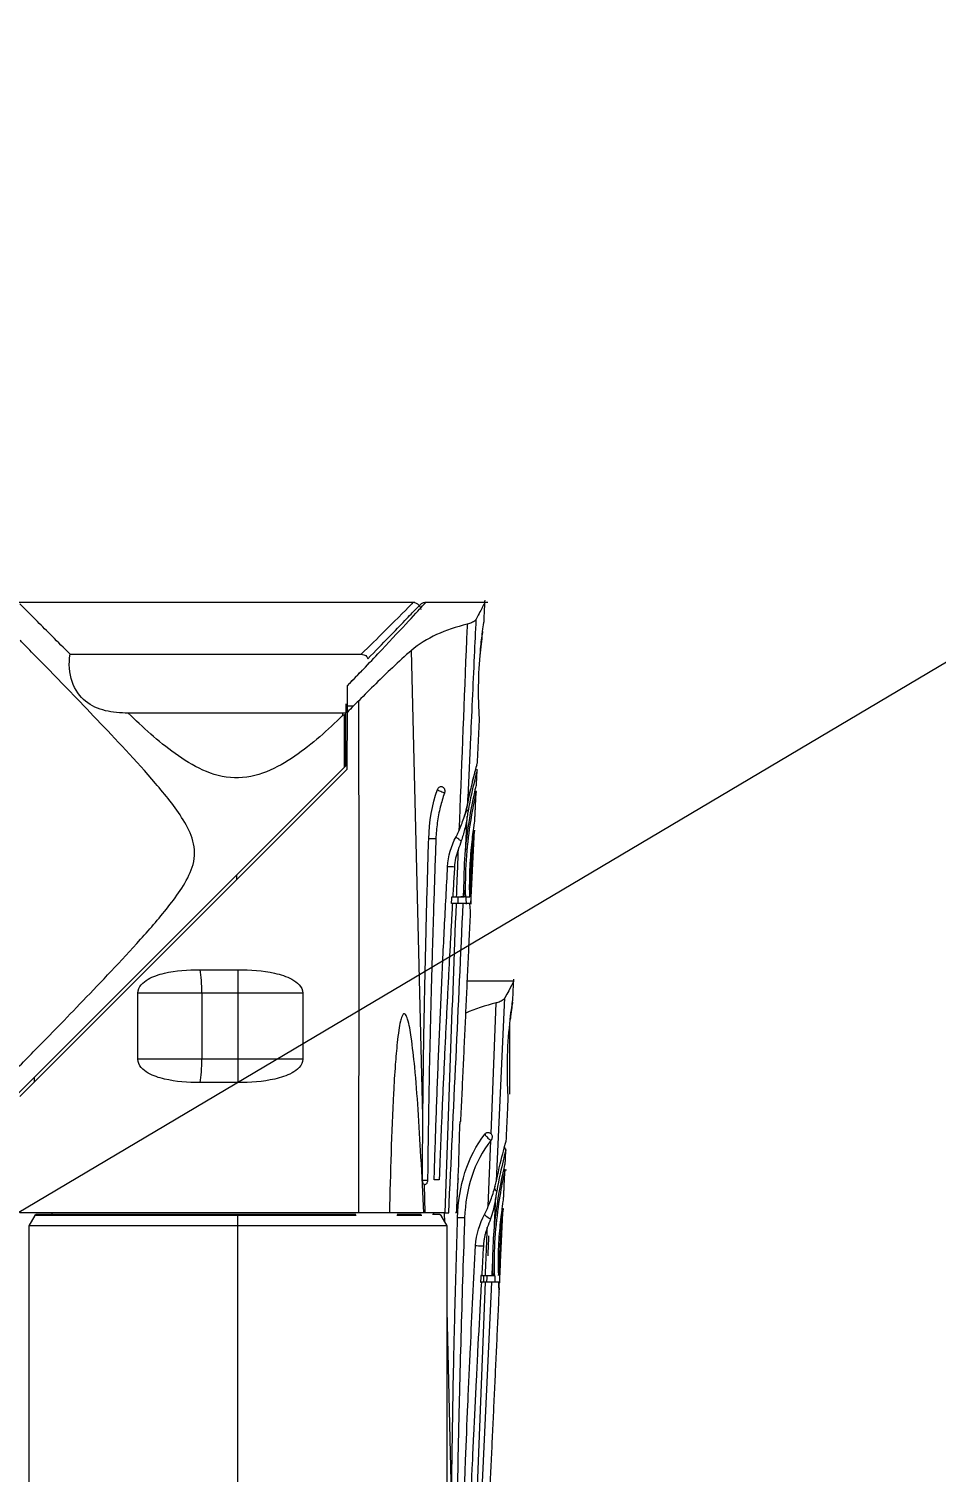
# Model space of a CAD drawing. Header units: millimetres. Extents: x 0 to 594, y 0 to 532.
# Drawn here: x 442.357 to 445.112, y 288.98 to 293.363 of the extents above; entities that cross this region are included whole.
import ezdxf

# ---------------------------------------------------------------- set-up
doc = ezdxf.new("R2010")
doc.units = ezdxf.units.MM
for name, color, linetype, true_color in [('13', 7, 'Continuous', 0xffffff), ('201', 7, 'Continuous', 0xffffff), ('3', 7, 'Continuous', 0xffffff)]:
    doc.layers.add(name, color=color, linetype=linetype, true_color=true_color)
doc.styles.add('iso-1', font='isocp.shx')
doc.dimstyles.get("Standard").update_dxf_attribs({"dimtxt": 0.18, "dimasz": 0.18, "dimexe": 0.18, "dimexo": 0.0625, "dimgap": 0.09, "dimtad": 0, "dimtih": 1, "dimtoh": 1, "dimdec": 4, "dimzin": 0, "dimdsep": 46, "dimtxsty": 'Standard', "dimcen": 0.09, "dimadec": 0, "dimazin": 0, "dimtfac": 1, "dimtdec": 4, "dimtofl": 0, "dimtmove": 0, "dimatfit": 3, "dimfxl": 1, "dimtolj": 1, "dimtzin": 0, "dimarcsym": 0})

# ---------------------------------------------------------------- blocks, each defined once
blk = doc.blocks.new('_U1')
at = {"layer": '201', "color": 250, "lineweight": 13}
blk.add_line((430.61169, 282.820884), (499.931008, 323.940688), dxfattribs=at)
at = {"layer": '201', "color": 250, "lineweight": 18}
blk.add_solid([(499.931008, 323.940688), (497.155868, 321.758737), (496.685695, 322.551343), (499.931008, 323.940688)], dxfattribs=at)
at = {"layer": '201', "color": 250, "linetype": 'Continuous', "lineweight": 18, "char_height": 3.5, "attachment_point": 7, "rotation": 30.676165, "line_spacing_factor": 0.963855, "style": 'iso-1'}
for s, insert in [('\\W0.5795;1612', (481.810819, 313.855865)), ('\\W0.6380;R', (478.626316, 311.966838))]:
    blk.add_mtext(s, dxfattribs=dict(at, insert=insert))
blk = doc.blocks.new('_U12')
at = {"layer": '201', "color": 250, "lineweight": 13}
blk.add_arc((430.61169, 282.820884), 24.022753, 0, 184.999943, dxfattribs=at)

msp = doc.modelspace()

# ---------------------------------------------------------------- linework, layer by layer
at = {"layer": '13', "color": 250, "linetype": 'Continuous', "lineweight": 18}
msp.add_circle((430.61169, 282.82088), 80.5978, dxfattribs=at)
at = {"layer": '3', "color": 250, "linetype": 'Continuous', "lineweight": 18}
for p, q in [((443.52886, 291.62091), (442.19069, 291.62091)), ((443.75022, 291.62091), (443.5618, 291.62091)), ((442.48189, 291.46393), (443.36558, 291.46393)), ((443.32419, 291.30633), (443.32446, 291.36849)), ((443.31944, 291.31305), (443.31944, 291.28588)), ((443.32411, 291.2884), (443.32419, 291.30633)), ((443.30944, 291.28543), (442.65889, 291.28543)), ((443.31944, 291.27744), (443.31944, 291.28588)), ((443.31944, 291.12498), (443.31944, 291.27744)), ((443.32336, 291.11475), (443.32411, 291.2884)), ((442.32569, 290.13123), (443.31436, 291.1199)), ((442.32936, 290.12075), (443.32336, 291.11475)), ((443.31436, 291.1199), (443.31944, 291.12498)), ((443.69934, 290.70491), (443.70981, 290.92991)), ((443.70976, 290.92981), (443.70881, 290.92239)), ((443.64306, 290.70741), (443.6404, 290.70741)), ((443.64128, 290.72741), (443.64414, 290.72741)), ((443.64414, 290.72741), (443.6547, 290.72741)), ((443.67676, 290.72741), (443.66829, 290.72741)), ((443.69642, 290.70741), (443.67579, 290.70741)), ((443.67676, 290.72741), (443.67861, 290.72741)), ((443.68248, 290.72741), (443.67861, 290.72741)), ((443.68248, 290.72741), (443.69579, 290.72741)), ((442.87681, 290.50615), (442.99186, 290.50615)), ((442.68791, 290.23473), (442.68791, 290.43473)), ((443.18896, 290.43473), (443.18896, 290.23473)), ((443.82811, 290.47091), (443.68842, 290.47091)), ((443.81669, 290.33696), (443.81669, 290.12791)), ((442.37322, 290.17876), (442.37322, 290.16601)), ((442.99186, 290.16332), (442.87681, 290.16332)), ((443.66865, 290.04491), (443.66714, 290.04491)), ((443.60285, 289.86755), (443.58772, 289.86798)), ((443.8073, 289.89741), (443.79874, 289.89741)), ((443.56071, 289.76741), (443.55857, 289.85348)), ((443.79676, 289.77981), (443.79589, 289.7725)), ((443.79846, 289.77991), (443.79678, 289.77991)), ((443.35877, 289.76741), (442.32936, 289.76741)), ((442.37503, 289.75991), (442.35686, 289.72844)), ((442.35686, 289.72844), (442.35686, 288.94741)), ((442.99186, 289.72844), (442.35686, 289.72844)), ((442.37936, 289.76241), (442.37503, 289.75991)), ((443.35002, 289.76241), (442.37936, 289.76241)), ((442.42686, 289.76741), (442.42686, 289.7624)), ((443.62686, 289.72844), (442.99186, 289.72844)), ((443.55586, 289.76741), (443.45172, 289.76741)), ((443.54778, 289.76241), (443.47579, 289.76241)), ((443.60436, 289.76241), (443.58249, 289.76241)), ((443.58686, 289.76241), (443.58686, 289.76741)), ((443.60869, 289.75991), (443.60436, 289.76241)), ((443.62686, 289.72844), (443.60869, 289.75991)), ((443.62686, 288.94741), (443.62686, 289.72844)), ((443.65578, 289.76741), (443.65215, 289.76741)), ((443.75621, 289.57741), (443.76367, 289.57741)), ((443.76367, 289.57741), (443.76454, 289.57741)), ((443.76454, 289.57741), (443.7703, 289.57741))]:
    msp.add_line(p, q, dxfattribs=at)
at = {"layer": '3', "color": 250, "linetype": 'Continuous', "lineweight": 13}
for p, q in [((443.55342, 290.06135), (443.51838, 291.47527)), ((443.34201, 291.30633), (443.32419, 291.30633)), ((443.30944, 291.28543), (443.30944, 291.27755)), ((443.31436, 291.27976), (443.31436, 291.1199)), ((442.98819, 290.77958), (442.98819, 290.79373)), ((442.99186, 290.50615), (442.99186, 290.43473)), ((442.88202, 290.43473), (442.68791, 290.43473)), ((442.88202, 290.43473), (442.88202, 290.23473)), ((442.99186, 290.43473), (442.88202, 290.43473)), ((442.99186, 290.43473), (442.99186, 290.23473)), ((443.18896, 290.43473), (442.99186, 290.43473)), ((443.76052, 290.00797), (443.77573, 290.4051)), ((443.777, 289.86537), (443.80271, 290.42067)), ((442.88202, 290.23473), (442.68791, 290.23473)), ((442.99186, 290.23473), (442.88202, 290.23473)), ((442.99186, 290.23473), (442.99186, 290.16332)), ((443.18896, 290.23473), (442.99186, 290.23473)), ((443.75208, 289.78767), (443.75973, 289.98737)), ((442.99186, 289.75991), (442.37503, 289.75991)), ((442.99186, 289.72844), (442.99186, 289.75991)), ((443.35112, 289.75991), (442.99186, 289.75991)), ((442.99186, 288.94741), (442.99186, 289.72844)), ((443.55069, 289.75991), (443.47444, 289.75991)), ((443.62022, 289.73991), (443.61954, 289.7674)), ((443.70762, 288.62702), (443.74326, 289.55741)), ((443.71966, 288.62694), (443.76274, 289.55741)), ((443.76972, 289.58052), (443.76546, 289.58052)), ((443.64081, 288.90895), (443.62685, 289.47218))]:
    msp.add_line(p, q, dxfattribs=at)
at = {"layer": '3', "color": 250, "linetype": 'Continuous', "lineweight": 18}
for centre, major_axis, ratio, start_param, end_param in [((443.06452, 290.99209), (0.7274, 0.75051), 0.020298, 1.1340091, 1.1585463), ((442.46514, 290.4347), (-0.12499, 2.97005), 0.402461, 4.5070506, 4.5568036)]:
    msp.add_ellipse(centre, major_axis=major_axis, ratio=ratio, start_param=start_param, end_param=end_param, dxfattribs=at)
at = {"layer": '3', "color": 250, "linetype": 'Continuous', "lineweight": 13}
for centre, start_param, end_param in [((442.86466, 290.43473), 1.5707963, 2.3661952), ((442.86466, 290.23473), 0.7753975, 1.5707963)]:
    msp.add_ellipse(centre, major_axis=(0, -0.1), ratio=0.173648, start_param=start_param, end_param=end_param, dxfattribs=at)
at = {"layer": '3', "color": 250, "linetype": 'Continuous', "lineweight": 18}
for points, knots in [([(442.4819, 291.46393), (442.44364, 291.50244), (442.41021, 291.53603), (442.35668, 291.5898), (442.33792, 291.60863), (442.32994, 291.61664)], [0, 0, 0, 0, 0.5, 0.5, 1, 1, 1, 1]), ([(443.32446, 291.36849), (443.36218, 291.40719), (443.43216, 291.48096), (443.51547, 291.57055), (443.55577, 291.61429), (443.56182, 291.62086), (443.56181, 291.62085)], [0, 0, 0, 0, 0.2855649, 0.5711298, 0.8566947, 1, 1, 1, 1]), ([(443.38625, 291.45043), (443.43246, 291.4974), (443.4711, 291.53751), (443.5128, 291.58081), (443.52363, 291.59208), (443.53857, 291.60764), (443.54249, 291.61173), (443.54251, 291.61174), (443.54251, 291.61174), (443.54251, 291.61174)], [0, 0, 0, 0, 0.4990841, 0.4990841, 0.7486262, 0.7486262, 0.9981683, 0.9981683, 1, 1, 1, 1]), ([(443.54787, 291.59993), (443.54733, 291.60293), (443.54541, 291.60839), (443.53973, 291.61536), (443.53194, 291.61984), (443.52624, 291.62085), (443.5232, 291.6209)], [0, 0, 0, 0, 0.2500695, 0.5000139, 0.7499493, 1, 1, 1, 1]), ([(443.56181, 291.62085), (443.56014, 291.62085), (443.55688, 291.62052), (443.55213, 291.61908), (443.54775, 291.61672), (443.54523, 291.61463), (443.54405, 291.61345)], [0, 0, 0, 0, 0.2499315, 0.4998421, 0.7498936, 1, 1, 1, 1]), ([(443.74178, 291.62091), (443.74178, 291.62091), (443.74178, 291.62091), (443.74178, 291.6209), (443.73942, 291.61654), (443.73047, 291.59968), (443.72391, 291.58726), (443.71549, 291.57088)], [0, 0, 0, 0, 0.0017314, 0.0017314, 0.5008657, 0.5008657, 1, 1, 1, 1]), ([(443.71549, 291.57088), (443.71468, 291.56932), (443.71344, 291.56774), (443.70921, 291.56382), (443.70559, 291.56149), (443.69734, 291.55774), (443.69282, 291.55618), (443.6879, 291.555)], [0, 0, 0, 0, 0.2543042, 0.2543042, 0.6549998, 0.6549998, 1, 1, 1, 1]), ([(443.73469, 291.53266), (443.73438, 291.53039), (443.73407, 291.52799), (443.73144, 291.50767), (443.72882, 291.48407), (443.72676, 291.45842)], [0, 0, 0, 0, 0.1233304, 0.1233304, 1, 1, 1, 1]), ([(443.72795, 291.47267), (443.72885, 291.48265), (443.72981, 291.49215), (443.73178, 291.5098), (443.73277, 291.51791), (443.7337, 291.52515)], [0, 0, 0, 0, 0.4998334, 0.4998334, 1, 1, 1, 1]), ([(443.7337, 291.52515), (443.73682, 291.5493), (443.73908, 291.56285), (443.73909, 291.56291), (443.73909, 291.56291), (443.73909, 291.56291)], [0, 0, 0, 0, 0.9964696, 0.9964696, 1, 1, 1, 1]), ([(442.32569, 290.21088), (442.3257, 290.21089), (442.33088, 290.21617), (442.35061, 290.2363), (442.36517, 290.25116), (442.40088, 290.2877), (442.42238, 290.30973), (442.46921, 290.35793), (442.49474, 290.38428), (442.57645, 290.46927), (442.63599, 290.5315), (442.72619, 290.63186), (442.75678, 290.66674), (442.79977, 290.7222), (442.8137, 290.74133), (442.83837, 290.78156), (442.8494, 290.80301), (442.86149, 290.84904), (442.8614, 290.87366), (442.84897, 290.91978), (442.83793, 290.94102), (442.80073, 291.00137), (442.77093, 291.03729), (442.682, 291.14131), (442.62037, 291.20614), (442.50776, 291.32427), (442.45491, 291.37864), (442.39227, 291.44289), (442.37386, 291.46172), (442.34552, 291.49067), (442.33534, 291.50105), (442.32995, 291.50654)], [0, 0, 0, 0, 0.0625, 0.0625, 0.125, 0.125, 0.1875, 0.1875, 0.25, 0.25, 0.375, 0.375, 0.4375, 0.4375, 0.46875, 0.46875, 0.5, 0.5, 0.53125, 0.53125, 0.5625, 0.5625, 0.625, 0.625, 0.75, 0.75, 0.875, 0.875, 0.9375, 0.9375, 1, 1, 1, 1]), ([(442.65889, 291.28543), (442.63433, 291.2854), (442.61107, 291.28728), (442.56729, 291.29784), (442.54644, 291.30676), (442.51127, 291.33552), (442.49689, 291.35571), (442.47976, 291.40622), (442.47734, 291.43605), (442.48189, 291.46391)], [0, 0, 0, 0, 0.25, 0.25, 0.5, 0.5, 0.75, 0.75, 1, 1, 1, 1]), ([(443.51838, 291.47527), (443.49943, 291.45884), (443.48021, 291.44129), (443.44427, 291.40731), (443.42757, 291.39113), (443.39349, 291.35777), (443.37606, 291.34056), (443.35843, 291.32296)], [0, 0, 0, 0, 0.3715662, 0.3715662, 0.6847598, 0.6847598, 1, 1, 1, 1]), ([(443.36558, 291.46391), (443.36845, 291.46391), (443.37136, 291.46352), (443.37617, 291.46199), (443.37819, 291.46103), (443.38173, 291.45845), (443.38328, 291.45678), (443.38524, 291.45352), (443.38587, 291.45199), (443.38626, 291.45043)], [0, 0, 0, 0, 0.3227482, 0.3227482, 0.5690615, 0.5690615, 0.818333, 0.818333, 1, 1, 1, 1]), ([(443.72537, 291.26795), (443.72535, 291.26798), (443.72494, 291.27428), (443.7234, 291.30412), (443.72229, 291.33333), (443.72299, 291.40133), (443.72494, 291.43934), (443.72795, 291.47267)], [0, 0, 0, 0, 0.257713, 0.257713, 0.6288565, 0.6288565, 1, 1, 1, 1]), ([(443.30944, 291.27755), (443.26501, 291.23427), (443.21785, 291.19147), (443.13743, 291.1361), (443.10922, 291.11937), (443.04752, 291.09463), (443.01422, 291.08743), (442.94798, 291.08964), (442.91522, 291.09894), (442.85542, 291.12587), (442.82741, 291.14345), (442.74896, 291.19972), (442.70271, 291.24226), (442.65889, 291.28543)], [0, 0, 0, 0, 0.25, 0.25, 0.375, 0.375, 0.5, 0.5, 0.625, 0.625, 0.75, 0.75, 1, 1, 1, 1]), ([(443.31944, 291.28588), (443.31944, 291.28575), (443.31914, 291.28564), (443.31807, 291.28552), (443.31741, 291.28549), (443.31574, 291.28545), (443.3147, 291.28544), (443.31254, 291.28543), (443.31142, 291.28543), (443.31002, 291.28543), (443.30973, 291.28543), (443.30944, 291.28543)], [0, 0, 0, 0, 0.2973518, 0.2973518, 0.5243689, 0.5243689, 0.7535377, 0.7535377, 0.9504882, 0.9504882, 1, 1, 1, 1]), ([(443.30944, 291.27755), (443.31007, 291.27816), (443.31075, 291.27871), (443.31203, 291.27942), (443.31261, 291.27965), (443.31359, 291.27981), (443.31398, 291.27982), (443.31436, 291.27976)], [0, 0, 0, 0, 0.4554497, 0.4554497, 0.7872526, 0.7872526, 1, 1, 1, 1]), ([(443.31944, 291.27744), (443.31944, 291.27746), (443.31944, 291.27747), (443.31941, 291.27781), (443.31917, 291.27814), (443.3183, 291.27871), (443.31771, 291.27897), (443.31624, 291.27942), (443.31535, 291.27962), (443.31436, 291.27976)], [0, 0, 0, 0, 0.0185726, 0.0185726, 0.3669467, 0.3669467, 0.68321, 0.68321, 1, 1, 1, 1]), ([(443.35877, 289.76741), (443.35925, 290.05447), (443.36002, 290.51555), (443.35947, 290.97664), (443.35927, 291.15066)], [0, 0, 0, 0, 0.6225713, 1, 1, 1, 1]), ([(443.71649, 291.12744), (443.71701, 291.12924), (443.71641, 291.12651), (443.69927, 291.06709), (443.68649, 290.99831)], [0, 0, 0, 0, 0.208968, 1, 1, 1, 1]), ([(443.68988, 291.012), (443.6906, 291.01564), (443.69132, 291.01923), (443.69348, 291.02979), (443.69493, 291.03658), (443.69778, 291.04958), (443.69919, 291.05579), (443.70194, 291.0676), (443.70328, 291.0732), (443.70586, 291.08372), (443.70709, 291.08866), (443.70943, 291.09781), (443.71052, 291.10204), (443.71337, 291.11283), (443.71493, 291.11858), (443.71675, 291.12519), (443.71727, 291.12707), (443.71855, 291.13166), (443.71904, 291.13342), (443.71918, 291.13391), (443.71919, 291.13395), (443.71919, 291.13394)], [0, 0, 0, 0, 0.0485563, 0.0485563, 0.1458082, 0.1458082, 0.2430612, 0.2430612, 0.3403163, 0.3403163, 0.4375746, 0.4375746, 0.5348369, 0.5348369, 0.7106196, 0.7106196, 0.7980591, 0.7980591, 0.9709879, 0.9709879, 1, 1, 1, 1]), ([(443.71819, 291.11242), (443.71819, 291.11243), (443.71819, 291.11244), (443.71821, 291.11267), (443.71502, 291.10047), (443.70444, 291.05659), (443.69726, 291.02595), (443.69046, 290.98779)], [0, 0, 0, 0, 0.0089262, 0.0089262, 0.5044631, 0.5044631, 1, 1, 1, 1]), ([(443.61899, 291.04215), (443.61397, 291.02844), (443.6097, 291.01433), (443.60232, 290.98441), (443.59932, 290.9685), (443.59491, 290.93615), (443.59352, 290.91963), (443.59293, 290.90312)], [0, 0, 0, 0, 0.3133323, 0.3133323, 0.6537658, 0.6537658, 1, 1, 1, 1]), ([(443.59776, 291.05357), (443.5983, 291.05508), (443.59904, 291.05649), (443.60083, 291.05889), (443.6019, 291.05991), (443.60421, 291.06144), (443.60549, 291.06197), (443.60808, 291.06246), (443.60944, 291.06243), (443.61204, 291.0618), (443.61331, 291.0612), (443.61559, 291.05952), (443.61662, 291.05842), (443.61829, 291.05589), (443.61895, 291.05444), (443.61982, 291.05138), (443.62004, 291.04975), (443.62004, 291.04653), (443.61981, 291.0449), (443.61926, 291.04296), (443.61913, 291.04255), (443.61898, 291.04215)], [0, 0, 0, 0, 0.1079515, 0.1079515, 0.2158236, 0.2158236, 0.3241636, 0.3241636, 0.4337026, 0.4337026, 0.5435548, 0.5435548, 0.6526789, 0.6526789, 0.7603323, 0.7603323, 0.8664294, 0.8664294, 0.9715898, 0.9715898, 1, 1, 1, 1]), ([(443.71519, 291.04741), (443.71519, 291.04741), (443.71519, 291.04741), (443.71519, 291.04744), (443.71295, 291.03777), (443.70566, 291.00211), (443.70067, 290.97605), (443.69137, 290.91314), (443.68717, 290.87639), (443.68229, 290.80123), (443.6816, 290.76265), (443.68248, 290.72741)], [0, 0, 0, 0, 0.0001066, 0.0001066, 0.2500799, 0.2500799, 0.5000533, 0.5000533, 0.7500266, 0.7500266, 1, 1, 1, 1]), ([(443.68326, 290.86946), (443.68829, 290.92557), (443.6967, 290.97556), (443.71098, 291.04739), (443.71607, 291.06729), (443.7161, 291.06741)], [0, 0, 0, 0, 0.5007895, 0.5007895, 1, 1, 1, 1]), ([(443.66282, 290.92724), (443.66827, 290.94009), (443.67325, 290.953), (443.67927, 290.97097), (443.68089, 290.97611), (443.68238, 290.98122)], [0, 0, 0, 0, 0.7140609, 0.7140609, 1, 1, 1, 1]), ([(443.68794, 290.97137), (443.68616, 290.95846), (443.68345, 290.94531), (443.67728, 290.92053), (443.67392, 290.90885), (443.67009, 290.89724)], [0, 0, 0, 0, 0.5310595, 0.5310595, 1, 1, 1, 1]), ([(443.69046, 290.9878), (443.69002, 290.98533), (443.6896, 290.98279), (443.68876, 290.97729), (443.68834, 290.97435), (443.68794, 290.97137)], [0, 0, 0, 0, 0.4799576, 0.4799576, 1, 1, 1, 1]), ([(443.69579, 290.72741), (443.69528, 290.7479), (443.69522, 290.77299), (443.69692, 290.8254), (443.69873, 290.85281), (443.70318, 290.9005), (443.7058, 290.92112), (443.70975, 290.94964), (443.71099, 290.95727), (443.71101, 290.95741)], [0, 0, 0, 0, 0.2504409, 0.2504409, 0.5008818, 0.5008818, 0.7513228, 0.7513228, 1, 1, 1, 1]), ([(443.65417, 290.90925), (443.65577, 290.91215), (443.65727, 290.91507), (443.66016, 290.9211), (443.66151, 290.92415), (443.66282, 290.92724)], [0, 0, 0, 0, 0.5002247, 0.5002247, 1, 1, 1, 1]), ([(443.70881, 290.9224), (443.70743, 290.91171), (443.70474, 290.88995), (443.70031, 290.83641), (443.69874, 290.80463), (443.69794, 290.74977), (443.69854, 290.72674), (443.69919, 290.7082), (443.6993, 290.70499), (443.69931, 290.705)], [0, 0, 0, 0, 0.2830675, 0.2830675, 0.566135, 0.566135, 0.8492026, 0.8492026, 1, 1, 1, 1]), ([(443.55343, 290.06135), (443.55356, 290.07552), (443.55369, 290.08969), (443.55414, 290.1322), (443.55448, 290.16054), (443.55559, 290.24556), (443.55648, 290.30224), (443.55802, 290.38726), (443.55857, 290.41559), (443.5603, 290.5006), (443.56158, 290.55728), (443.56368, 290.64228), (443.56441, 290.67061), (443.56699, 290.76723), (443.56898, 290.83552), (443.57111, 290.90379)], [0, 0, 0, 0, 0.050453, 0.050453, 0.1513592, 0.1513592, 0.3531725, 0.3531725, 0.4540786, 0.4540786, 0.6558916, 0.6558916, 0.7567977, 0.7567977, 1, 1, 1, 1]), ([(443.59294, 290.90312), (443.5924, 290.8882), (443.59187, 290.87328), (443.58927, 290.79867), (443.58728, 290.73897), (443.58473, 290.65782), (443.58407, 290.63637), (443.5828, 290.5943), (443.58219, 290.57368), (443.58104, 290.53358), (443.58049, 290.5141), (443.57945, 290.4765), (443.57897, 290.45838), (443.57805, 290.42366), (443.57762, 290.40706), (443.57683, 290.37545), (443.57646, 290.36045), (443.57578, 290.33205), (443.57546, 290.31864), (443.57392, 290.25163), (443.57279, 290.19802), (443.57128, 290.1176), (443.57081, 290.09079), (443.56928, 289.99846), (443.56839, 289.93293), (443.56771, 289.86741)], [0, 0, 0, 0, 0.0432353, 0.0432353, 0.216177, 0.216177, 0.2783353, 0.2783353, 0.338052, 0.338052, 0.3944901, 0.3944901, 0.4469781, 0.4469781, 0.4950606, 0.4950606, 0.5385151, 0.5385151, 0.5773343, 0.5773343, 0.7326117, 0.7326117, 0.8102502, 0.8102502, 1, 1, 1, 1]), ([(443.66027, 290.86991), (443.65989, 290.86021), (443.65951, 290.85052), (443.65839, 290.82192), (443.65765, 290.80302), (443.65659, 290.77607), (443.65628, 290.76803), (443.65554, 290.74913), (443.65512, 290.73827), (443.6547, 290.72741)], [0, 0, 0, 0, 0.2041081, 0.2041081, 0.6020541, 0.6020541, 0.7713503, 0.7713503, 1, 1, 1, 1]), ([(443.58771, 289.86798), (443.58815, 289.8829), (443.5886, 289.89782), (443.59091, 289.97242), (443.59294, 290.0321), (443.5973, 290.15145), (443.59964, 290.21111), (443.6046, 290.33043), (443.60722, 290.39009), (443.61281, 290.51128), (443.61578, 290.57281), (443.622, 290.69587), (443.62523, 290.75739), (443.62859, 290.81891)], [0, 0, 0, 0, 0.0470501, 0.0470501, 0.2352518, 0.2352518, 0.4234533, 0.4234533, 0.6116546, 0.6116546, 0.8058255, 0.8058255, 1, 1, 1, 1]), ([(443.64935, 290.8178), (443.6488, 290.8083), (443.64824, 290.79881), (443.64656, 290.76972), (443.64543, 290.75013), (443.64425, 290.7295), (443.6442, 290.72845), (443.64414, 290.72741)], [0, 0, 0, 0, 0.3151816, 0.3151816, 0.965343, 0.965343, 1, 1, 1, 1]), ([(443.67861, 290.72741), (443.67859, 290.72799), (443.67858, 290.72858), (443.67833, 290.73899), (443.67822, 290.74903), (443.67823, 290.75922)], [0, 0, 0, 0, 0.0565292, 0.0565292, 1, 1, 1, 1]), ([(443.64306, 290.70741), (443.64225, 290.69304), (443.64145, 290.67868), (443.63956, 290.64477), (443.63848, 290.62522), (443.6363, 290.58517), (443.6352, 290.56467), (443.63296, 290.52274), (443.63183, 290.50131), (443.62955, 290.45757), (443.6284, 290.43526), (443.6261, 290.38986), (443.62494, 290.36677), (443.62264, 290.31999), (443.62148, 290.2963), (443.6192, 290.24853), (443.61806, 290.22446), (443.61583, 290.17626), (443.61473, 290.15213), (443.61259, 290.10419), (443.61155, 290.08037), (443.60953, 290.03347), (443.60856, 290.01039), (443.6067, 289.96537), (443.60581, 289.94343), (443.60423, 289.90351), (443.60354, 289.88553), (443.60285, 289.86755)], [0, 0, 0, 0, 0.0513266, 0.0513266, 0.1211815, 0.1211815, 0.1944227, 0.1944227, 0.2709944, 0.2709944, 0.3507033, 0.3507033, 0.4331767, 0.4331767, 0.5178211, 0.5178211, 0.6037893, 0.6037893, 0.689971, 0.689971, 0.7750239, 0.7750239, 0.85746, 0.85746, 0.9357903, 0.9357903, 1, 1, 1, 1]), ([(443.6404, 290.70741), (443.64055, 290.71074), (443.64069, 290.71407), (443.64099, 290.72074), (443.64113, 290.72407), (443.64128, 290.72741)], [0, 0, 0, 0, 0.4999998, 0.4999998, 1, 1, 1, 1]), ([(443.65411, 290.70741), (443.65225, 290.70741), (443.65039, 290.70741), (443.64671, 290.70741), (443.64488, 290.70741), (443.64306, 290.70741)], [0, 0, 0, 0, 0.5017792, 0.5017792, 1, 1, 1, 1]), ([(443.67579, 290.70741), (443.6745, 290.70741), (443.67186, 290.70741), (443.66443, 290.70741), (443.65966, 290.70741), (443.65411, 290.70741)], [0, 0, 0, 0, 0.5005574, 0.5005574, 1, 1, 1, 1]), ([(443.6547, 290.72741), (443.65787, 290.72741), (443.66083, 290.72741), (443.6674, 290.72741), (443.67069, 290.72741), (443.67474, 290.72741), (443.67599, 290.72741), (443.67676, 290.72741)], [0, 0, 0, 0, 0.280489, 0.280489, 0.703308, 0.703308, 1, 1, 1, 1]), ([(442.68791, 290.43473), (442.68791, 290.44438), (442.69229, 290.45331), (442.70393, 290.46715), (442.71119, 290.47253), (442.73398, 290.48582), (442.75102, 290.49131), (442.80282, 290.5035), (442.83955, 290.50615), (442.87681, 290.50615)], [0, 0, 0, 0, 0.125, 0.125, 0.25, 0.25, 0.5, 0.5, 1, 1, 1, 1]), ([(442.99186, 290.50615), (443.02974, 290.50615), (443.06693, 290.50356), (443.12115, 290.4915), (443.13928, 290.48606), (443.16389, 290.47264), (443.1715, 290.46741), (443.18418, 290.45346), (443.18896, 290.44445), (443.18896, 290.43473)], [0, 0, 0, 0, 0.5, 0.5, 0.75, 0.75, 0.875, 0.875, 1, 1, 1, 1]), ([(443.8291, 290.47091), (443.8291, 290.47091), (443.8291, 290.47091), (443.82879, 290.4709), (443.81962, 290.45357), (443.80271, 290.42067)], [0, 0, 0, 0, 0.0002628, 0.0002628, 1, 1, 1, 1]), ([(443.80271, 290.42067), (443.80127, 290.41787), (443.79828, 290.41501), (443.7906, 290.41025), (443.78609, 290.40818), (443.77925, 290.40602), (443.77752, 290.40553), (443.77573, 290.4051)], [0, 0, 0, 0, 0.4699312, 0.4699312, 0.8733513, 0.8733513, 1, 1, 1, 1]), ([(443.82562, 290.40722), (443.82448, 290.39957), (443.82221, 290.38453), (443.81931, 290.36115), (443.81895, 290.35811), (443.81858, 290.35497)], [0, 0, 0, 0, 0.8745908, 0.8745908, 1, 1, 1, 1]), ([(443.55586, 289.76741), (443.55327, 289.82428), (443.54848, 289.92929), (443.53959, 290.07684), (443.53039, 290.19837), (443.52003, 290.28989), (443.51175, 290.3421), (443.50413, 290.36398), (443.50103, 290.3695), (443.49789, 290.37273), (443.49335, 290.37224), (443.48885, 290.363), (443.48426, 290.34636), (443.47954, 290.31918), (443.4742, 290.2753), (443.46881, 290.21156), (443.45843, 290.03929), (443.45472, 289.88893), (443.45172, 289.76741)], [0, 0, 0, 0, 0.1386839, 0.256022, 0.3607006, 0.4361511, 0.4828855, 0.4904727, 0.4964929, 0.500736, 0.5041155, 0.5124286, 0.5260706, 0.5489165, 0.5798414, 0.6346388, 0.7047, 1, 1, 1, 1]), ([(443.81272, 290.11804), (443.81273, 290.11786), (443.81271, 290.11788), (443.81242, 290.12013), (443.81113, 290.13782), (443.80967, 290.19585), (443.8098, 290.23499), (443.81387, 290.31184), (443.8177, 290.34917), (443.82097, 290.37515)], [0, 0, 0, 0, 0.0367853, 0.0367853, 0.3578568, 0.3578568, 0.6789284, 0.6789284, 1, 1, 1, 1]), ([(442.87681, 290.16332), (442.8395, 290.16332), (442.80344, 290.1659), (442.75165, 290.17796), (442.73447, 290.18341), (442.71133, 290.19683), (442.70421, 290.20206), (442.69236, 290.216), (442.68791, 290.22501), (442.68791, 290.23473)], [0, 0, 0, 0, 0.5, 0.5, 0.75, 0.75, 0.875, 0.875, 1, 1, 1, 1]), ([(443.18896, 290.23473), (443.18896, 290.22509), (443.18425, 290.21615), (443.17179, 290.20232), (443.16403, 290.19693), (443.13981, 290.18364), (443.12181, 290.17815), (443.06758, 290.16597), (443.02969, 290.16332), (442.99186, 290.16332)], [0, 0, 0, 0, 0.125, 0.125, 0.25, 0.25, 0.5, 0.5, 1, 1, 1, 1]), ([(443.55226, 289.86741), (443.5523, 289.88234), (443.55236, 289.89727), (443.55264, 289.96192), (443.55297, 290.01163), (443.55343, 290.06135)], [0, 0, 0, 0, 0.2309587, 0.2309587, 1, 1, 1, 1]), ([(443.6654, 290.02417), (443.66543, 290.02572), (443.66548, 290.0274), (443.66563, 290.03074), (443.66572, 290.03246), (443.66593, 290.03568), (443.66605, 290.03723), (443.66629, 290.03997), (443.66642, 290.04119), (443.66667, 290.04313), (443.66679, 290.04388), (443.66699, 290.04471), (443.66707, 290.04491), (443.66714, 290.04491)], [0, 0, 0, 0, 0.1714517, 0.1714517, 0.3428814, 0.3428814, 0.5146474, 0.5146474, 0.6869212, 0.6869212, 0.8594494, 0.8594494, 1, 1, 1, 1]), ([(443.65885, 289.75379), (443.66032, 289.80049), (443.66748, 289.84716), (443.69486, 289.93317), (443.7151, 289.97295), (443.74265, 290.0074)], [0, 0, 0, 0, 0.5, 0.5, 1, 1, 1, 1]), ([(443.74218, 290.00691), (443.74229, 290.00619), (443.74251, 290.00546), (443.74345, 290.00342), (443.74446, 290.00212), (443.74667, 289.99993), (443.7477, 289.99887), (443.75001, 289.99585), (443.75162, 289.99407), (443.75538, 289.99106), (443.75756, 289.98978), (443.76007, 289.98872), (443.76034, 289.98862), (443.76061, 289.98851)], [0, 0, 0, 0, 0.1180968, 0.1180968, 0.3382844, 0.3382844, 0.5005305, 0.5005305, 0.7331845, 0.7331845, 0.9709953, 0.9709953, 1, 1, 1, 1]), ([(443.74263, 290.00741), (443.74359, 290.0086), (443.74473, 290.00962), (443.7472, 290.01114), (443.74856, 290.01166), (443.75133, 290.01215), (443.75277, 290.01212), (443.75553, 290.01153), (443.75688, 290.01095), (443.75898, 290.00954), (443.7598, 290.00881), (443.76052, 290.00797)], [0, 0, 0, 0, 0.2109754, 0.2109754, 0.4218191, 0.4218191, 0.6335878, 0.6335878, 0.8460924, 0.8460924, 1, 1, 1, 1]), ([(443.76052, 290.00797), (443.76147, 290.00686), (443.7622, 290.00551), (443.76322, 290.00264), (443.76351, 290.00109), (443.76371, 289.9979), (443.7636, 289.99621), (443.76292, 289.99293), (443.76233, 289.99128), (443.76123, 289.98938), (443.76094, 289.98893), (443.76061, 289.98851)], [0, 0, 0, 0, 0.2230664, 0.2230664, 0.4442889, 0.4442889, 0.6772449, 0.6772449, 0.9216663, 0.9216663, 1, 1, 1, 1]), ([(443.75973, 289.98738), (443.73435, 289.95539), (443.71454, 289.91851), (443.68859, 289.83854), (443.68172, 289.7961), (443.68021, 289.75313)], [0, 0, 0, 0, 0.5, 0.5, 1, 1, 1, 1]), ([(443.777, 289.86537), (443.78452, 289.90308), (443.79241, 289.93404), (443.80335, 289.97607), (443.80648, 289.98702), (443.80666, 289.98721), (443.80666, 289.98721), (443.80666, 289.98721)], [0, 0, 0, 0, 0.4974846, 0.4974846, 0.9949692, 0.9949692, 1, 1, 1, 1]), ([(443.80536, 289.95919), (443.80515, 289.95921), (443.80209, 289.94746), (443.79178, 289.90341), (443.78434, 289.87227), (443.77767, 289.83387)], [0, 0, 0, 0, 0.4979931, 0.4979931, 1, 1, 1, 1]), ([(443.77002, 289.71312), (443.77488, 289.77062), (443.7835, 289.82238), (443.79823, 289.89658), (443.80319, 289.91736), (443.80342, 289.91741)], [0, 0, 0, 0, 0.5005464, 0.5005464, 1, 1, 1, 1]), ([(443.55857, 289.85348), (443.55776, 289.85372), (443.55695, 289.85423), (443.55549, 289.8557), (443.55481, 289.85669), (443.55368, 289.85899), (443.55321, 289.86034), (443.55255, 289.86322), (443.55234, 289.8648), (443.55226, 289.86671), (443.55226, 289.86706), (443.55226, 289.86741)], [0, 0, 0, 0, 0.2368311, 0.2368311, 0.4736891, 0.4736891, 0.7099421, 0.7099421, 0.9483064, 0.9483064, 1, 1, 1, 1]), ([(443.56773, 289.86741), (443.56771, 289.86583), (443.56753, 289.86422), (443.56691, 289.86125), (443.56645, 289.85984), (443.56533, 289.8574), (443.56464, 289.85633), (443.56315, 289.85465), (443.56231, 289.85402), (443.56051, 289.85327), (443.55952, 289.85321), (443.55857, 289.85348)], [0, 0, 0, 0, 0.1934129, 0.1934129, 0.3866747, 0.3866747, 0.5804182, 0.5804182, 0.7778856, 0.7778856, 1, 1, 1, 1]), ([(443.66058, 289.87162), (443.66055, 289.87084), (443.66053, 289.87023), (443.6605, 289.86921), (443.66049, 289.86899), (443.6605, 289.86932), (443.66052, 289.86983), (443.66057, 289.87144), (443.66061, 289.87251), (443.66071, 289.87514), (443.66077, 289.87668), (443.66084, 289.87836)], [0, 0, 0, 0, 0.159601, 0.159601, 0.3817727, 0.3817727, 0.59257, 0.59257, 0.7941074, 0.7941074, 1, 1, 1, 1]), ([(443.80253, 289.89741), (443.80262, 289.89742), (443.80029, 289.88792), (443.79288, 289.85276), (443.78796, 289.82702), (443.77887, 289.76503), (443.77471, 289.72868), (443.76971, 289.65401), (443.76895, 289.61571), (443.76968, 289.58052)], [0, 0, 0, 0, 0.2497805, 0.2497805, 0.4998537, 0.4998537, 0.7499268, 0.7499268, 1, 1, 1, 1]), ([(443.75209, 289.78767), (443.75731, 289.80065), (443.76218, 289.81362), (443.76892, 289.83414), (443.77123, 289.84182), (443.77317, 289.8494)], [0, 0, 0, 0, 0.6243933, 0.6243933, 1, 1, 1, 1]), ([(443.77467, 289.81414), (443.77291, 289.80124), (443.77013, 289.78814), (443.76441, 289.7665), (443.76184, 289.75792), (443.75895, 289.7494)], [0, 0, 0, 0, 0.604928, 0.604928, 1, 1, 1, 1]), ([(443.77002, 289.71312), (443.77057, 289.72508), (443.77112, 289.73703), (443.77228, 289.76226), (443.77289, 289.77552), (443.77389, 289.79724), (443.77428, 289.80569), (443.77467, 289.81414)], [0, 0, 0, 0, 0.3550953, 0.3550953, 0.7490155, 0.7490155, 1, 1, 1, 1]), ([(443.7828, 289.58534), (443.78236, 289.60634), (443.78248, 289.63123), (443.78444, 289.68223), (443.78631, 289.70849), (443.79077, 289.75395), (443.79334, 289.77333), (443.79725, 289.80021), (443.79841, 289.80741), (443.79836, 289.80741), (443.79836, 289.80741), (443.79836, 289.80741)], [0, 0, 0, 0, 0.249844, 0.249844, 0.499688, 0.499688, 0.749532, 0.749532, 0.999376, 0.999376, 1, 1, 1, 1]), ([(443.79589, 289.7725), (443.79462, 289.76189), (443.79207, 289.74017), (443.78768, 289.6867), (443.78609, 289.65492), (443.78523, 289.60001), (443.78574, 289.57693), (443.78623, 289.5582), (443.78632, 289.55496), (443.78632, 289.555)], [0, 0, 0, 0, 0.2825659, 0.2825659, 0.5651319, 0.5651319, 0.8476978, 0.8476978, 1, 1, 1, 1]), ([(443.4517, 289.76741), (443.44435, 289.76741), (443.41454, 289.76741), (443.38202, 289.76741), (443.35876, 289.76741)], [0, 0, 0, 0, 0.2543838, 1, 1, 1, 1]), ([(443.56071, 289.76741), (443.55989, 289.76741), (443.55911, 289.76741), (443.55749, 289.76741), (443.55668, 289.76741), (443.55586, 289.76741)], [0, 0, 0, 0, 0.5008729, 0.5008729, 1, 1, 1, 1]), ([(443.61992, 289.76741), (443.60876, 289.76741), (443.59821, 289.76741), (443.57844, 289.76741), (443.56922, 289.76741), (443.56071, 289.76741)], [0, 0, 0, 0, 0.5000023, 0.5000023, 1, 1, 1, 1]), ([(443.61992, 289.76741), (443.62292, 289.76741), (443.62546, 289.76741), (443.6295, 289.76741), (443.63099, 289.76741), (443.63189, 289.76741)], [0, 0, 0, 0, 0.5000502, 0.5000502, 1, 1, 1, 1]), ([(443.64081, 288.90895), (443.64095, 288.92312), (443.64109, 288.93729), (443.64187, 289.00814), (443.64265, 289.06481), (443.64449, 289.17816), (443.64554, 289.23483), (443.64731, 289.31984), (443.64793, 289.34817), (443.65003, 289.43939), (443.65161, 289.50227), (443.65506, 289.62804), (443.65691, 289.69091), (443.65888, 289.75379)], [0, 0, 0, 0, 0.050306, 0.050306, 0.2515311, 0.2515311, 0.452756, 0.452756, 0.553368, 0.553368, 0.776682, 0.776682, 1, 1, 1, 1]), ([(443.68023, 289.75313), (443.67973, 289.73897), (443.67924, 289.72481), (443.67681, 289.654), (443.67495, 289.59735), (443.67142, 289.48404), (443.66975, 289.42738), (443.66659, 289.31406), (443.66512, 289.2574), (443.66307, 289.1724), (443.66242, 289.14406), (443.66055, 289.05906), (443.65942, 289.00239), (443.65792, 288.91738), (443.65745, 288.88904), (443.65628, 288.81294), (443.65564, 288.76517), (443.65511, 288.71741)], [0, 0, 0, 0, 0.0410321, 0.0410321, 0.205161, 0.205161, 0.36929, 0.36929, 0.533419, 0.533419, 0.6154833, 0.6154833, 0.7796125, 0.7796125, 0.8616769, 0.8616769, 1, 1, 1, 1]), ([(443.74911, 289.72284), (443.74879, 289.72201), (443.74848, 289.72119), (443.74757, 289.7187), (443.74698, 289.71704), (443.74586, 289.71368), (443.74531, 289.71199), (443.74454, 289.70945), (443.74429, 289.7086), (443.74355, 289.70604), (443.74308, 289.70432), (443.7422, 289.70087), (443.74178, 289.69914), (443.74099, 289.69566), (443.74062, 289.69391), (443.73994, 289.69041), (443.73962, 289.68865), (443.73904, 289.68512), (443.73877, 289.68335), (443.73829, 289.6798), (443.73807, 289.67802), (443.73757, 289.67327), (443.73733, 289.67029), (443.73715, 289.66731)], [0, 0, 0, 0, 0.0468672, 0.0468672, 0.1406194, 0.1406194, 0.2343734, 0.2343734, 0.2812411, 0.2812411, 0.3749962, 0.3749962, 0.4687517, 0.4687517, 0.5625073, 0.5625073, 0.6562635, 0.6562635, 0.7500199, 0.7500199, 0.8437763, 0.8437763, 1, 1, 1, 1]), ([(443.74338, 289.57741), (443.74398, 289.59267), (443.74457, 289.60793), (443.74583, 289.6398), (443.74648, 289.6564), (443.74762, 289.68529), (443.74811, 289.69757), (443.74876, 289.71418), (443.74893, 289.71851), (443.74911, 289.72284)], [0, 0, 0, 0, 0.3148009, 0.3148009, 0.6574004, 0.6574004, 0.9107041, 0.9107041, 1, 1, 1, 1]), ([(443.67275, 288.71874), (443.67317, 288.73288), (443.6736, 288.74702), (443.6758, 288.8177), (443.67772, 288.87425), (443.68082, 288.95905), (443.68189, 288.98732), (443.68519, 289.07212), (443.68752, 289.12865), (443.6912, 289.21343), (443.69246, 289.24169), (443.69503, 289.29821), (443.69634, 289.32647), (443.70017, 289.40704), (443.70274, 289.45935), (443.70807, 289.56395), (443.71082, 289.61625), (443.71366, 289.66855)], [0, 0, 0, 0, 0.0446319, 0.0446319, 0.223161, 0.223161, 0.312425, 0.312425, 0.4909536, 0.4909536, 0.5802176, 0.5802176, 0.6694816, 0.6694816, 0.8347398, 0.8347398, 1, 1, 1, 1]), ([(443.73715, 289.66731), (443.73634, 289.65319), (443.73554, 289.63906), (443.73383, 289.6091), (443.73294, 289.59325), (443.73205, 289.57741)], [0, 0, 0, 0, 0.471244, 0.471244, 1, 1, 1, 1]), ([(443.73092, 289.55741), (443.73013, 289.54329), (443.72935, 289.52916), (443.72548, 289.45855), (443.72247, 289.40205), (443.71809, 289.3173), (443.71665, 289.28904), (443.7124, 289.20429), (443.70966, 289.14777), (443.70569, 289.063), (443.70439, 289.03474), (443.70094, 288.95831), (443.69884, 288.91013), (443.69479, 288.81378), (443.69284, 288.76559), (443.69098, 288.71741)], [0, 0, 0, 0, 0.0504579, 0.0504579, 0.2522897, 0.2522897, 0.3532054, 0.3532054, 0.5550373, 0.5550373, 0.6559531, 0.6559531, 0.8279756, 0.8279756, 1, 1, 1, 1]), ([(443.74338, 289.57741), (443.74631, 289.57741), (443.74904, 289.57741), (443.75515, 289.57741), (443.75822, 289.57741), (443.76187, 289.57741), (443.76296, 289.57741), (443.76367, 289.57741)], [0, 0, 0, 0, 0.2836615, 0.2836615, 0.7176638, 0.7176638, 1, 1, 1, 1]), ([(443.78355, 289.55741), (443.7822, 289.55741), (443.78046, 289.55741), (443.77522, 289.55741), (443.77129, 289.55741), (443.76522, 289.55741), (443.76308, 289.55741), (443.76274, 289.55741)], [0, 0, 0, 0, 0.2377881, 0.2377881, 0.618894, 0.618894, 1, 1, 1, 1]), ([(443.76577, 289.58407), (443.76578, 289.58368), (443.76578, 289.58328), (443.76576, 289.58258), (443.76574, 289.5823), (443.7657, 289.5817), (443.76568, 289.58138), (443.7656, 289.58061), (443.76554, 289.58017), (443.76538, 289.57921), (443.76527, 289.57873), (443.76503, 289.57796), (443.7649, 289.57769), (443.7647, 289.57745), (443.76462, 289.57741), (443.76454, 289.57741)], [0, 0, 0, 0, 0.1286997, 0.1286997, 0.216068, 0.216068, 0.3159028, 0.3159028, 0.4651399, 0.4651399, 0.6709514, 0.6709514, 0.8787503, 0.8787503, 1, 1, 1, 1]), ([(443.7703, 289.57741), (443.77021, 289.57741), (443.77012, 289.5775), (443.76996, 289.57787), (443.76989, 289.57816), (443.76978, 289.57886), (443.76973, 289.5793), (443.76969, 289.58001), (443.76968, 289.58026), (443.76968, 289.58052)], [0, 0, 0, 0, 0.287958, 0.287958, 0.5761004, 0.5761004, 0.8614372, 0.8614372, 1, 1, 1, 1]), ([(443.7828, 289.58534), (443.7828, 289.58488), (443.7828, 289.58437), (443.78278, 289.5833), (443.78276, 289.58274), (443.78271, 289.58162), (443.78267, 289.58106), (443.78258, 289.58003), (443.78253, 289.57954), (443.78242, 289.5787), (443.78237, 289.57833), (443.78225, 289.57778), (443.78219, 289.57758), (443.7821, 289.57744), (443.78207, 289.57741), (443.78205, 289.57741)], [0, 0, 0, 0, 0.153184, 0.153184, 0.3063558, 0.3063558, 0.4597398, 0.4597398, 0.6138043, 0.6138043, 0.7686768, 0.7686768, 0.9241627, 0.9241627, 1, 1, 1, 1]), ([(443.78355, 289.55741), (443.78359, 289.55741), (443.78362, 289.55731), (443.78367, 289.55695), (443.78369, 289.5567), (443.78371, 289.55637)], [0, 0, 0, 0, 0.5138153, 0.5138153, 1, 1, 1, 1]), ([(443.78534, 289.52751), (443.78534, 289.52744), (443.78534, 289.52741), (443.78521, 289.52739), (443.78442, 289.53759), (443.78371, 289.55637)], [0, 0, 0, 0, 0.0550079, 0.0550079, 1, 1, 1, 1])]:
    msp.add_open_spline(points, degree=3, knots=knots, dxfattribs=at)
at = {"layer": '3', "color": 250, "linetype": 'Continuous', "lineweight": 13}
for points, knots in [([(443.5232, 291.6209), (443.52317, 291.62087), (443.51689, 291.61443), (443.46443, 291.56032), (443.3921, 291.48917), (443.36558, 291.46391)], [0, 0, 0, 0, 0.1410706, 0.7136902, 1, 1, 1, 1]), ([(443.68988, 291.012), (443.69264, 291.07205), (443.69539, 291.1321), (443.70221, 291.28068), (443.70626, 291.36921), (443.71204, 291.49545), (443.71376, 291.53317), (443.71549, 291.57088)], [0, 0, 0, 0, 0.3223544, 0.3223544, 0.7975629, 0.7975629, 1, 1, 1, 1]), ([(443.61858, 291.04229), (443.6134, 291.04401), (443.60366, 291.04817), (443.59868, 291.05202), (443.59785, 291.0534)], [0, 0, 0, 0, 0.5281985, 1, 1, 1, 1]), ([(443.69046, 290.98779), (443.6902, 290.98803), (443.68677, 290.99135), (443.68548, 290.99521), (443.68648, 290.99831)], [0, 0, 0, 0, 0.0734956, 1, 1, 1, 1]), ([(443.67009, 290.89724), (443.66727, 290.89877), (443.66036, 290.90302), (443.65564, 290.90723), (443.65415, 290.90926)], [0, 0, 0, 0, 0.3962591, 1, 1, 1, 1]), ([(443.64935, 290.8178), (443.64401, 290.81808), (443.63519, 290.81855), (443.62998, 290.81883), (443.62868, 290.8189)], [0, 0, 0, 0, 0.599429, 1, 1, 1, 1]), ([(443.55226, 289.86741), (443.55154, 289.86741), (443.55481, 289.86741), (443.56378, 289.86741), (443.56774, 289.86741)], [0, 0, 0, 0, 0.5972447, 1, 1, 1, 1]), ([(443.7732, 289.84941), (443.77138, 289.84751), (443.76951, 289.8422), (443.77387, 289.83644), (443.7777, 289.83385)], [0, 0, 0, 0, 0.4358737, 1, 1, 1, 1]), ([(443.65885, 289.75379), (443.65968, 289.75376), (443.66537, 289.75359), (443.67562, 289.75328), (443.68019, 289.75313)], [0, 0, 0, 0, 0.5595343, 1, 1, 1, 1]), ([(443.74083, 289.76326), (443.74159, 289.76192), (443.74555, 289.75747), (443.75361, 289.75215), (443.75895, 289.7494)], [0, 0, 0, 0, 0.3638884, 1, 1, 1, 1]), ([(443.71362, 289.66855), (443.71503, 289.66848), (443.72148, 289.66814), (443.7321, 289.66757), (443.73715, 289.66731)], [0, 0, 0, 0, 0.510396, 1, 1, 1, 1])]:
    msp.add_open_spline(points, degree=3, knots=knots, dxfattribs=at)
at = {"layer": '3', "color": 250, "linetype": 'Continuous', "lineweight": 18}
for points, degree in [([(443.73903, 291.5617), (443.7421, 291.62781)], 1), ([(443.6879, 291.555), (443.62133, 291.53893), (443.56303, 291.51395), (443.51838, 291.47527)], 3), ([(443.6879, 291.555), (443.68682, 291.52878), (443.68575, 291.50257), (443.68468, 291.47636)], 3), ([(443.68468, 291.47636), (443.67728, 291.29333), (443.66996, 291.1103), (443.66278, 290.92726)], 3), ([(443.36907, 291.41566), (443.35476, 291.40055), (443.33987, 291.38492), (443.32447, 291.36892)], 3), ([(443.34201, 291.30633), (443.3361, 291.30034), (443.33014, 291.29436), (443.32411, 291.2884)], 3), ([(443.35927, 291.15066), (443.35909, 291.20832), (443.35882, 291.26821), (443.35843, 291.32296)], 3), ([(443.71916, 291.13342), (443.7255, 291.26999)], 1), ([(443.71609, 291.06728), (443.71833, 291.11549)], 1), ([(443.57109, 290.9038), (443.5727, 290.95527), (443.58108, 291.00636), (443.59776, 291.05357)], 3), ([(443.71094, 290.95584), (443.71526, 291.04893)], 1), ([(443.6825, 290.98178), (443.6843, 290.98788), (443.6859, 290.99398), (443.68727, 290.99998)], 3), ([(443.68648, 290.99831), (443.68549, 290.99297), (443.68416, 290.98744), (443.68254, 290.98178)], 3), ([(443.68727, 290.99999), (443.68822, 291.00418), (443.68914, 291.00825), (443.68988, 291.012)], 3), ([(443.68672, 290.99303), (443.67769, 290.96719)], 1), ([(443.68238, 290.98122), (443.68243, 290.9814), (443.68248, 290.98157), (443.68253, 290.98175)], 3), ([(443.62857, 290.81891), (443.63033, 290.85099), (443.63916, 290.88217), (443.65414, 290.90927)], 3), ([(443.66027, 290.86991), (443.65415, 290.8533), (443.65041, 290.83576), (443.64935, 290.8178)], 3), ([(443.67009, 290.89724), (443.66708, 290.88811), (443.66365, 290.87906), (443.66027, 290.86991)], 3), ([(443.67823, 290.75922), (443.67827, 290.79557), (443.67994, 290.83303), (443.68325, 290.86946)], 3), ([(443.6859, 290.70491), (443.6859, 290.70488), (443.68544, 290.7128), (443.68502, 290.72675)], 3), ([(443.698, 290.67741), (443.69799, 290.67748), (443.69721, 290.68805), (443.69642, 290.70741)], 3), ([(443.66865, 290.04484), (443.698, 290.67758)], 1), ([(443.82634, 290.41112), (443.82939, 290.47696)], 1), ([(443.77573, 290.4051), (443.7427, 290.39712), (443.71168, 290.38697), (443.68335, 290.37405)], 3), ([(443.82097, 290.37515), (443.82416, 290.40059), (443.82649, 290.41418), (443.82641, 290.41281)], 3), ([(443.80666, 289.98706), (443.81283, 290.12001)], 1), ([(443.76061, 289.98851), (443.76032, 289.98813), (443.76003, 289.98775), (443.75973, 289.98738)], 3), ([(443.80662, 289.95759), (443.80228, 289.96273), (443.80134, 289.96913)], 2), ([(443.80339, 289.91662), (443.8055, 289.96198)], 1), ([(443.65577, 289.76741), (443.66049, 289.8691)], 1), ([(443.77318, 289.84939), (443.77461, 289.85499), (443.77601, 289.86041), (443.777, 289.86537)], 3), ([(443.79827, 289.80542), (443.80267, 289.90037)], 1), ([(443.77766, 289.83389), (443.77659, 289.8277), (443.7756, 289.821), (443.77467, 289.81414)], 3), ([(443.74084, 289.76324), (443.74508, 289.77103), (443.74872, 289.7793), (443.75209, 289.78767)], 3), ([(443.7863, 289.554), (443.79688, 289.78187)], 1), ([(443.71363, 289.66855), (443.71545, 289.70222), (443.72527, 289.7347), (443.74083, 289.76325)], 3), ([(443.75894, 289.7494), (443.75594, 289.74054), (443.7525, 289.73174), (443.74911, 289.72284)], 3), ([(443.76559, 289.6189), (443.76583, 289.65019), (443.76738, 289.68186), (443.77002, 289.71312)], 3), ([(443.76367, 289.57741), (443.76431, 289.59124), (443.76495, 289.60507), (443.76559, 289.6189)], 3), ([(443.76577, 289.58407), (443.76555, 289.59542), (443.76549, 289.60709), (443.76559, 289.6189)], 3), ([(443.72946, 289.57741), (443.72915, 289.57074), (443.72884, 289.56407), (443.72854, 289.5574)], 3), ([(443.72854, 289.55741), (443.72934, 289.55741), (443.73014, 289.55741), (443.73094, 289.55741)], 3), ([(443.73206, 289.57741), (443.73119, 289.57741), (443.73033, 289.57741), (443.72946, 289.57741)], 3), ([(443.74326, 289.55741), (443.74138, 289.55741), (443.73699, 289.55741), (443.73093, 289.55741)], 3), ([(443.73206, 289.57741), (443.73733, 289.57741), (443.74129, 289.57741), (443.74338, 289.57741)], 3), ([(443.76274, 289.55741), (443.76039, 289.55741), (443.75316, 289.55741), (443.74326, 289.55741)], 3), ([(443.77308, 289.55782), (443.77289, 289.56164), (443.77256, 289.56911), (443.77228, 289.57955)], 3), ([(443.78391, 289.55637), (443.78434, 289.54671), (443.78474, 289.53932), (443.785, 289.53443)], 3), ([(443.75599, 288.8949), (443.78539, 289.52861)], 1)]:
    msp.add_open_spline(points, degree=degree, dxfattribs=at)
msp.add_rational_spline([(443.68325, 290.86946), (443.68482, 290.90343), (443.68638, 290.9374), (443.68794, 290.97137)], [0.998888314035, 0.99887400707, 0.998860247474, 0.998847292571], degree=3, dxfattribs=at)
at = {"layer": '3', "color": 250, "linetype": 'Continuous', "lineweight": 13}
for points in [[(443.59244, 290.90314), (443.58205, 290.90345), (443.57266, 290.90373), (443.57116, 290.90379)], [(443.67676, 290.72741), (443.67725, 290.73801), (443.67774, 290.74862), (443.67823, 290.75922)], [(443.65411, 290.70741), (443.64194, 290.39409), (443.63038, 290.08077), (443.61992, 289.76741)], [(443.63189, 289.76741), (443.64678, 290.08074), (443.66133, 290.39407), (443.67579, 290.70741)], [(443.66034, 290.70741), (443.66063, 290.71408), (443.66092, 290.72074), (443.66122, 290.72741)], [(443.75124, 289.63726), (443.75212, 289.65737), (443.75301, 289.67748), (443.75389, 289.69759)], [(443.73819, 289.55741), (443.73849, 289.56407), (443.7388, 289.57074), (443.7391, 289.57741)], [(443.74771, 289.55741), (443.748, 289.56407), (443.74829, 289.57074), (443.74858, 289.57741)]]:
    msp.add_open_spline(points, degree=3, dxfattribs=at)

# ---------------------------------------------------------------- block references
at = {"layer": '201', "color": 250, "linetype": 'Continuous', "lineweight": 18}
msp.add_blockref('_U12', (0, 0), dxfattribs=at)

# ---------------------------------------------------------------- dimensions: what is measured, and where the dimension line sits
dim = msp.add_radius_dim(center=(430.61169, 282.82088), mpoint=(499.93101, 323.94069), dimstyle='Standard', override={"dimtxt": 3.5, "dimasz": 3.5, "dimexe": 1.5, "dimexo": 0.5, "dimgap": 1.75, "dimtad": 1, "dimtih": 0, "dimtoh": 0, "dimdec": 0, "dimlfac": 20, "dimzin": 8, "dimdsep": 46, "dimlunit": 2, "dimpost": 'R<>', "dimtxsty": 'iso-1', "dimsah": 1, "dimse1": 0, "dimse2": 0, "dimsd1": 0, "dimsd2": 0, "dimclrd": 250, "dimclre": 250, "dimclrt": 250, "dimtol": 0, "dimtm": -0.1, "dimtfac": 0.7, "dimtdec": 2, "dimtofl": 1, "dimtmove": 0, "dimtzin": 8, "dimlwd": 13, "dimlwe": 13}, dxfattribs=at)
dim.commit()
dim.dimension.update_dxf_attribs({"geometry": '_U1', "text_midpoint": (482.97275, 313.88115), "dimtype": 164})

doc.saveas('drawing.dxf')
